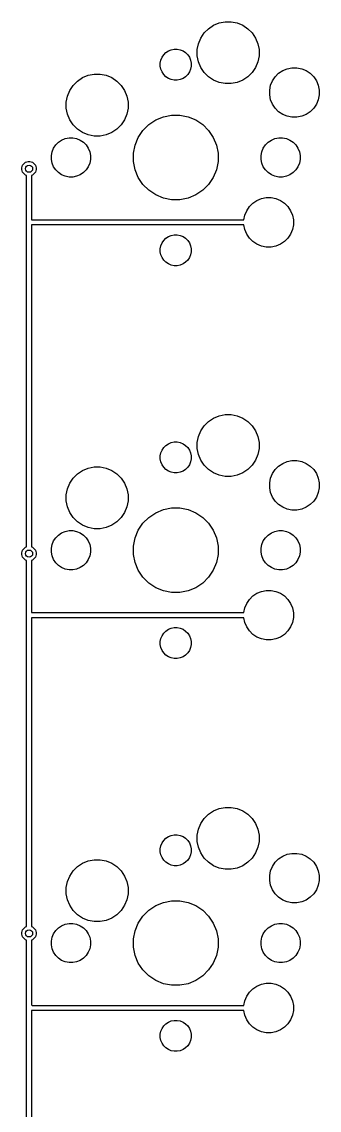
# Model space of a CAD drawing. Extents: x 70 to 347, y -163 to -55.
# Drawn here: x 248.9 to 263.3, y -112.3 to -59.5 of the extents above; entities that cross this region are included whole.
import ezdxf

# ---------------------------------------------------------------- set-up
doc = ezdxf.new("R2010")
doc.units = 0
doc.layers.add('BLACK', color=7, linetype='CONTINUOUS')

msp = doc.modelspace()

# ---------------------------------------------------------------- linework, layer by layer
at = {"layer": 'BLACK', "linetype": 'CONTINUOUS'}
for p, q in [((258.176, -59.7069), (258.449, -59.5938)), ((258.449, -59.5938), (258.739, -59.5362)), ((258.739, -59.5362), (259.034, -59.5362)), ((259.034, -59.5362), (259.324, -59.5938)), ((259.324, -59.5938), (259.597, -59.7069)), ((257.557, -60.3257), (257.721, -60.08)), ((257.721, -60.08), (257.93, -59.8711)), ((257.93, -59.8711), (258.176, -59.7069)), ((259.597, -59.7069), (259.843, -59.8711)), ((259.843, -59.8711), (260.052, -60.08)), ((260.052, -60.08), (260.216, -60.3257)), ((257.387, -60.8885), (257.444, -60.5987)), ((257.444, -60.5987), (257.557, -60.3257)), ((260.216, -60.3257), (260.329, -60.5987)), ((260.329, -60.5987), (260.387, -60.8885)), ((255.682, -61.2609), (255.764, -61.1381)), ((255.764, -61.1381), (255.868, -61.0336)), ((255.868, -61.0336), (255.991, -60.9516)), ((255.991, -60.9516), (256.128, -60.895)), ((256.128, -60.895), (256.273, -60.8662)), ((256.273, -60.8662), (256.42, -60.8662)), ((256.42, -60.8662), (256.565, -60.895)), ((256.565, -60.895), (256.702, -60.9516)), ((256.702, -60.9516), (256.825, -61.0336)), ((256.825, -61.0336), (256.929, -61.1381)), ((256.929, -61.1381), (257.011, -61.2609)), ((257.387, -61.1839), (257.387, -60.8885)), ((257.444, -61.4737), (257.387, -61.1839)), ((260.387, -61.1839), (260.329, -61.4737)), ((260.387, -60.8885), (260.387, -61.1839)), ((255.597, -61.5423), (255.625, -61.3974)), ((255.597, -61.6901), (255.597, -61.5423)), ((255.625, -61.835), (255.597, -61.6901)), ((255.625, -61.3974), (255.682, -61.2609)), ((257.011, -61.2609), (257.068, -61.3974)), ((257.068, -61.3974), (257.097, -61.5423)), ((257.097, -61.6901), (257.068, -61.835)), ((257.097, -61.5423), (257.097, -61.6901)), ((257.557, -61.7467), (257.444, -61.4737)), ((257.721, -61.9924), (257.557, -61.7467)), ((260.216, -61.7467), (260.052, -61.9924)), ((260.329, -61.4737), (260.216, -61.7467)), ((251.58, -62.4111), (251.826, -62.2469)), ((251.826, -62.2469), (252.099, -62.1338)), ((252.099, -62.1338), (252.389, -62.0762)), ((252.389, -62.0762), (252.684, -62.0762)), ((252.684, -62.0762), (252.974, -62.1338)), ((252.974, -62.1338), (253.247, -62.2469)), ((253.247, -62.2469), (253.493, -62.4111)), ((255.682, -61.9715), (255.625, -61.835)), ((255.764, -62.0943), (255.682, -61.9715)), ((255.868, -62.1988), (255.764, -62.0943)), ((255.991, -62.2808), (255.868, -62.1988)), ((256.128, -62.3374), (255.991, -62.2808)), ((256.702, -62.2808), (256.565, -62.3374)), ((256.825, -62.1988), (256.702, -62.2808)), ((256.929, -62.0943), (256.825, -62.1988)), ((257.011, -61.9715), (256.929, -62.0943)), ((257.068, -61.835), (257.011, -61.9715)), ((257.93, -62.2013), (257.721, -61.9924)), ((258.176, -62.3655), (257.93, -62.2013)), ((259.843, -62.2013), (259.597, -62.3655)), ((260.052, -61.9924), (259.843, -62.2013)), ((261.033, -62.3978), (261.164, -62.2013)), ((261.164, -62.2013), (261.332, -62.0341)), ((261.332, -62.0341), (261.528, -61.9028)), ((261.528, -61.9028), (261.747, -61.8123)), ((261.747, -61.8123), (261.978, -61.7662)), ((261.978, -61.7662), (262.215, -61.7662)), ((262.215, -61.7662), (262.447, -61.8123)), ((262.447, -61.8123), (262.665, -61.9028)), ((262.665, -61.9028), (262.862, -62.0341)), ((262.862, -62.0341), (263.029, -62.2013)), ((263.029, -62.2013), (263.16, -62.3978)), ((251.207, -62.8657), (251.371, -62.62)), ((251.371, -62.62), (251.58, -62.4111)), ((253.493, -62.4111), (253.702, -62.62)), ((253.702, -62.62), (253.866, -62.8657)), ((256.273, -62.3662), (256.128, -62.3374)), ((256.42, -62.3662), (256.273, -62.3662)), ((256.565, -62.3374), (256.42, -62.3662)), ((258.449, -62.4786), (258.176, -62.3655)), ((258.739, -62.5362), (258.449, -62.4786)), ((259.034, -62.5362), (258.739, -62.5362)), ((259.324, -62.4786), (259.034, -62.5362)), ((259.597, -62.3655), (259.324, -62.4786)), ((260.897, -62.848), (260.943, -62.6162)), ((260.943, -62.6162), (261.033, -62.3978)), ((263.16, -62.3978), (263.25, -62.6162)), ((263.25, -62.6162), (263.297, -62.848)), ((251.037, -63.4285), (251.094, -63.1387)), ((251.094, -63.1387), (251.207, -62.8657)), ((253.866, -62.8657), (253.979, -63.1387)), ((253.979, -63.1387), (254.037, -63.4285)), ((260.897, -63.0844), (260.897, -62.848)), ((260.943, -63.3162), (260.897, -63.0844)), ((261.033, -63.5346), (260.943, -63.3162)), ((263.25, -63.3162), (263.16, -63.5346)), ((263.297, -63.0844), (263.25, -63.3162)), ((263.297, -62.848), (263.297, -63.0844)), ((251.037, -63.7239), (251.037, -63.4285)), ((251.094, -64.0137), (251.037, -63.7239)), ((254.037, -63.7239), (253.979, -64.0137)), ((254.037, -63.4285), (254.037, -63.7239)), ((261.164, -63.7312), (261.033, -63.5346)), ((261.332, -63.8983), (261.164, -63.7312)), ((263.029, -63.7312), (262.862, -63.8983)), ((263.16, -63.5346), (263.029, -63.7312)), ((251.207, -64.2867), (251.094, -64.0137)), ((251.371, -64.5324), (251.207, -64.2867)), ((253.866, -64.2867), (253.702, -64.5324)), ((253.979, -64.0137), (253.866, -64.2867)), ((255.04, -64.5239), (255.376, -64.2995)), ((255.376, -64.2995), (255.749, -64.145)), ((255.749, -64.145), (256.145, -64.0662)), ((256.145, -64.0662), (256.549, -64.0662)), ((256.549, -64.0662), (256.945, -64.145)), ((256.945, -64.145), (257.318, -64.2995)), ((257.318, -64.2995), (257.653, -64.5239)), ((261.528, -64.0296), (261.332, -63.8983)), ((261.747, -64.1201), (261.528, -64.0296)), ((261.978, -64.1662), (261.747, -64.1201)), ((262.215, -64.1662), (261.978, -64.1662)), ((262.447, -64.1201), (262.215, -64.1662)), ((262.665, -64.0296), (262.447, -64.1201)), ((262.862, -63.8983), (262.665, -64.0296)), ((251.58, -64.7413), (251.371, -64.5324)), ((251.826, -64.9055), (251.58, -64.7413)), ((252.099, -65.0186), (251.826, -64.9055)), ((253.247, -64.9055), (252.974, -65.0186)), ((253.493, -64.7413), (253.247, -64.9055)), ((253.702, -64.5324), (253.493, -64.7413)), ((254.53, -65.1452), (254.754, -64.8094)), ((254.754, -64.8094), (255.04, -64.5239)), ((257.653, -64.5239), (257.939, -64.8094)), ((257.939, -64.8094), (258.163, -65.1452)), ((250.529, -65.5106), (250.661, -65.3783)), ((250.661, -65.3783), (250.817, -65.2743)), ((250.817, -65.2743), (250.989, -65.2027)), ((250.989, -65.2027), (251.173, -65.1662)), ((251.173, -65.1662), (251.36, -65.1662)), ((251.36, -65.1662), (251.544, -65.2027)), ((251.544, -65.2027), (251.717, -65.2743)), ((251.717, -65.2743), (251.872, -65.3783)), ((251.872, -65.3783), (252.005, -65.5106)), ((252.389, -65.0762), (252.099, -65.0186)), ((252.684, -65.0762), (252.389, -65.0762)), ((252.974, -65.0186), (252.684, -65.0762)), ((254.375, -65.5182), (254.53, -65.1452)), ((258.163, -65.1452), (258.318, -65.5182)), ((260.689, -65.5106), (260.821, -65.3783)), ((260.821, -65.3783), (260.977, -65.2743)), ((260.977, -65.2743), (261.149, -65.2027)), ((261.149, -65.2027), (261.333, -65.1662)), ((261.333, -65.1662), (261.52, -65.1662)), ((261.52, -65.1662), (261.704, -65.2027)), ((261.704, -65.2027), (261.877, -65.2743)), ((261.877, -65.2743), (262.032, -65.3783)), ((262.032, -65.3783), (262.165, -65.5106)), ((250.317, -66.0226), (250.353, -65.8391)), ((250.353, -65.8391), (250.425, -65.6662)), ((250.425, -65.6662), (250.529, -65.5106)), ((252.005, -65.5106), (252.108, -65.6662)), ((252.108, -65.6662), (252.18, -65.8391)), ((252.18, -65.8391), (252.217, -66.0226)), ((254.297, -65.9143), (254.375, -65.5182)), ((254.297, -66.3181), (254.297, -65.9143)), ((258.318, -65.5182), (258.397, -65.9143)), ((258.397, -65.9143), (258.397, -66.3181)), ((260.477, -66.0226), (260.513, -65.8391)), ((260.513, -65.8391), (260.585, -65.6662)), ((260.585, -65.6662), (260.689, -65.5106)), ((262.165, -65.5106), (262.268, -65.6662)), ((262.268, -65.6662), (262.34, -65.8391)), ((262.34, -65.8391), (262.377, -66.0226)), ((248.898, -66.5602), (248.924, -66.4965)), ((248.924, -66.4965), (248.963, -66.4392)), ((248.963, -66.4392), (249.011, -66.3904)), ((249.011, -66.3904), (249.069, -66.3521)), ((249.069, -66.3521), (249.133, -66.3258)), ((249.133, -66.3258), (249.2, -66.3123)), ((249.2, -66.3123), (249.269, -66.3123)), ((249.269, -66.3123), (249.337, -66.3258)), ((249.337, -66.3258), (249.4, -66.3521)), ((249.4, -66.3521), (249.458, -66.3904)), ((249.458, -66.3904), (249.506, -66.4392)), ((249.506, -66.4392), (249.545, -66.4965)), ((249.545, -66.4965), (249.571, -66.5602)), ((250.317, -66.2098), (250.317, -66.0226)), ((250.353, -66.3933), (250.317, -66.2098)), ((250.425, -66.5662), (250.353, -66.3933)), ((252.18, -66.3933), (252.108, -66.5662)), ((252.217, -66.2098), (252.18, -66.3933)), ((252.217, -66.0226), (252.217, -66.2098)), ((254.375, -66.7142), (254.297, -66.3181)), ((258.397, -66.3181), (258.318, -66.7142)), ((260.477, -66.2098), (260.477, -66.0226)), ((260.513, -66.3933), (260.477, -66.2098)), ((260.585, -66.5662), (260.513, -66.3933)), ((262.34, -66.3933), (262.268, -66.5662)), ((262.377, -66.2098), (262.34, -66.3933)), ((262.377, -66.0226), (262.377, -66.2098)), ((248.885, -66.6278), (248.898, -66.5602)), ((248.885, -66.6968), (248.885, -66.6278)), ((248.898, -66.7644), (248.885, -66.6968)), ((248.924, -66.8281), (248.898, -66.7644)), ((248.963, -66.8854), (248.924, -66.8281)), ((249.011, -66.9342), (248.963, -66.8854)), ((249.069, -66.9725), (249.011, -66.9342)), ((249.11, -66.9894), (249.069, -66.9725)), ((249.11, -69.2851), (249.11, -66.9894)), ((249.4, -66.9725), (249.36, -66.9894)), ((249.36, -66.9894), (249.36, -69.1412)), ((249.458, -66.9342), (249.4, -66.9725)), ((249.506, -66.8854), (249.458, -66.9342)), ((249.545, -66.8281), (249.506, -66.8854)), ((249.571, -66.7644), (249.545, -66.8281)), ((249.571, -66.5602), (249.585, -66.6278)), ((249.585, -66.6968), (249.571, -66.7644)), ((249.585, -66.6278), (249.585, -66.6968)), ((250.529, -66.7218), (250.425, -66.5662)), ((250.661, -66.8541), (250.529, -66.7218)), ((250.817, -66.9581), (250.661, -66.8541)), ((250.989, -67.0297), (250.817, -66.9581)), ((251.173, -67.0662), (250.989, -67.0297)), ((251.544, -67.0297), (251.36, -67.0662)), ((251.717, -66.9581), (251.544, -67.0297)), ((251.872, -66.8541), (251.717, -66.9581)), ((252.005, -66.7218), (251.872, -66.8541)), ((252.108, -66.5662), (252.005, -66.7218)), ((254.53, -67.0872), (254.375, -66.7142)), ((258.318, -66.7142), (258.163, -67.0872)), ((260.689, -66.7218), (260.585, -66.5662)), ((260.821, -66.8541), (260.689, -66.7218)), ((260.977, -66.9581), (260.821, -66.8541)), ((261.149, -67.0297), (260.977, -66.9581)), ((261.333, -67.0662), (261.149, -67.0297)), ((261.704, -67.0297), (261.52, -67.0662)), ((261.877, -66.9581), (261.704, -67.0297)), ((262.032, -66.8541), (261.877, -66.9581)), ((262.165, -66.7218), (262.032, -66.8541)), ((262.268, -66.5662), (262.165, -66.7218)), ((251.36, -67.0662), (251.173, -67.0662)), ((254.754, -67.423), (254.53, -67.0872)), ((255.04, -67.7085), (254.754, -67.423)), ((257.939, -67.423), (257.653, -67.7085)), ((258.163, -67.0872), (257.939, -67.423)), ((261.52, -67.0662), (261.333, -67.0662)), ((255.376, -67.9329), (255.04, -67.7085)), ((255.749, -68.0874), (255.376, -67.9329)), ((256.145, -68.1662), (255.749, -68.0874)), ((256.945, -68.0874), (256.549, -68.1662)), ((257.318, -67.9329), (256.945, -68.0874)), ((257.653, -67.7085), (257.318, -67.9329)), ((260.497, -68.1123), (260.728, -68.0662)), ((260.728, -68.0662), (260.965, -68.0662)), ((260.965, -68.0662), (261.197, -68.1123)), ((256.549, -68.1662), (256.145, -68.1662)), ((259.783, -68.6978), (259.914, -68.5013)), ((259.914, -68.5013), (260.082, -68.3341)), ((260.082, -68.3341), (260.278, -68.2028)), ((260.278, -68.2028), (260.497, -68.1123)), ((261.197, -68.1123), (261.415, -68.2028)), ((261.415, -68.2028), (261.612, -68.3341)), ((261.612, -68.3341), (261.779, -68.5013)), ((261.779, -68.5013), (261.91, -68.6978)), ((249.36, -69.1412), (259.648, -69.1412)), ((259.648, -69.1412), (259.693, -68.9162)), ((259.693, -68.9162), (259.783, -68.6978)), ((261.91, -68.6978), (262, -68.9162)), ((262, -68.9162), (262.047, -69.148)), ((262.047, -69.148), (262.047, -69.3844)), ((249.109, -69.2912), (249.11, -69.2851)), ((249.11, -69.2973), (249.109, -69.2912)), ((249.11, -69.2974), (249.11, -69.2973)), ((249.11, -69.2973), (249.11, -69.2973)), ((249.11, -85.0042), (249.11, -69.2974)), ((259.648, -69.3912), (249.36, -69.3912)), ((249.36, -69.3912), (249.36, -85.0042)), ((259.693, -69.6162), (259.648, -69.3912)), ((259.783, -69.8346), (259.693, -69.6162)), ((262, -69.6162), (261.91, -69.8346)), ((262.047, -69.3844), (262, -69.6162)), ((255.682, -70.2609), (255.764, -70.1381)), ((255.764, -70.1381), (255.868, -70.0336)), ((255.868, -70.0336), (255.991, -69.9516)), ((255.991, -69.9516), (256.128, -69.895)), ((256.128, -69.895), (256.273, -69.8662)), ((256.273, -69.8662), (256.42, -69.8662)), ((256.42, -69.8662), (256.565, -69.895)), ((256.565, -69.895), (256.702, -69.9516)), ((256.702, -69.9516), (256.825, -70.0336)), ((256.825, -70.0336), (256.929, -70.1381)), ((256.929, -70.1381), (257.011, -70.2609)), ((259.914, -70.0312), (259.783, -69.8346)), ((260.082, -70.1983), (259.914, -70.0312)), ((260.278, -70.3296), (260.082, -70.1983)), ((261.612, -70.1983), (261.415, -70.3296)), ((261.779, -70.0312), (261.612, -70.1983)), ((261.91, -69.8346), (261.779, -70.0312)), ((255.597, -70.5423), (255.625, -70.3974)), ((255.597, -70.6901), (255.597, -70.5423)), ((255.625, -70.835), (255.597, -70.6901)), ((255.625, -70.3974), (255.682, -70.2609)), ((257.011, -70.2609), (257.068, -70.3974)), ((257.068, -70.3974), (257.097, -70.5423)), ((257.097, -70.6901), (257.068, -70.835)), ((257.097, -70.5423), (257.097, -70.6901)), ((260.497, -70.4201), (260.278, -70.3296)), ((260.728, -70.4662), (260.497, -70.4201)), ((260.965, -70.4662), (260.728, -70.4662)), ((261.197, -70.4201), (260.965, -70.4662)), ((261.415, -70.3296), (261.197, -70.4201)), ((255.682, -70.9715), (255.625, -70.835)), ((255.764, -71.0943), (255.682, -70.9715)), ((255.868, -71.1988), (255.764, -71.0943)), ((255.991, -71.2808), (255.868, -71.1988)), ((256.825, -71.1988), (256.702, -71.2808)), ((256.929, -71.0943), (256.825, -71.1988)), ((257.011, -70.9715), (256.929, -71.0943)), ((257.068, -70.835), (257.011, -70.9715)), ((256.128, -71.3374), (255.991, -71.2808)), ((256.273, -71.3662), (256.128, -71.3374)), ((256.42, -71.3662), (256.273, -71.3662)), ((256.565, -71.3374), (256.42, -71.3662)), ((256.702, -71.2808), (256.565, -71.3374)), ((258.176, -78.7569), (258.449, -78.6438)), ((258.449, -78.6438), (258.739, -78.5862)), ((258.739, -78.5862), (259.034, -78.5862)), ((259.034, -78.5862), (259.324, -78.6438)), ((259.324, -78.6438), (259.597, -78.7569)), ((257.557, -79.3757), (257.721, -79.13)), ((257.721, -79.13), (257.93, -78.9211)), ((257.93, -78.9211), (258.176, -78.7569)), ((259.597, -78.7569), (259.843, -78.9211)), ((259.843, -78.9211), (260.052, -79.13)), ((260.052, -79.13), (260.216, -79.3757)), ((257.387, -79.9385), (257.444, -79.6487)), ((257.444, -79.6487), (257.557, -79.3757)), ((260.216, -79.3757), (260.329, -79.6487)), ((260.329, -79.6487), (260.387, -79.9385)), ((255.682, -80.3109), (255.764, -80.1881)), ((255.764, -80.1881), (255.868, -80.0836)), ((255.868, -80.0836), (255.991, -80.0016)), ((255.991, -80.0016), (256.128, -79.945)), ((256.128, -79.945), (256.273, -79.9162)), ((256.273, -79.9162), (256.42, -79.9162)), ((256.42, -79.9162), (256.565, -79.945)), ((256.565, -79.945), (256.702, -80.0016)), ((256.702, -80.0016), (256.825, -80.0836)), ((256.825, -80.0836), (256.929, -80.1881)), ((256.929, -80.1881), (257.011, -80.3109)), ((257.387, -80.2339), (257.387, -79.9385)), ((257.444, -80.5237), (257.387, -80.2339)), ((260.387, -80.2339), (260.329, -80.5237)), ((260.387, -79.9385), (260.387, -80.2339)), ((255.597, -80.5923), (255.625, -80.4474)), ((255.597, -80.7401), (255.597, -80.5923)), ((255.625, -80.885), (255.597, -80.7401)), ((255.625, -80.4474), (255.682, -80.3109)), ((257.011, -80.3109), (257.068, -80.4474)), ((257.068, -80.4474), (257.097, -80.5923)), ((257.097, -80.7401), (257.068, -80.885)), ((257.097, -80.5923), (257.097, -80.7401)), ((257.557, -80.7967), (257.444, -80.5237)), ((260.329, -80.5237), (260.216, -80.7967)), ((251.826, -81.2969), (252.099, -81.1838)), ((252.099, -81.1838), (252.389, -81.1262)), ((252.389, -81.1262), (252.684, -81.1262)), ((252.684, -81.1262), (252.974, -81.1838)), ((252.974, -81.1838), (253.247, -81.2969)), ((255.682, -81.0215), (255.625, -80.885)), ((255.764, -81.1443), (255.682, -81.0215)), ((255.868, -81.2488), (255.764, -81.1443)), ((255.991, -81.3308), (255.868, -81.2488)), ((256.825, -81.2488), (256.702, -81.3308)), ((256.929, -81.1443), (256.825, -81.2488)), ((257.011, -81.0215), (256.929, -81.1443)), ((257.068, -80.885), (257.011, -81.0215)), ((257.721, -81.0424), (257.557, -80.7967)), ((257.93, -81.2513), (257.721, -81.0424)), ((258.176, -81.4155), (257.93, -81.2513)), ((259.843, -81.2513), (259.597, -81.4155)), ((260.052, -81.0424), (259.843, -81.2513)), ((260.216, -80.7967), (260.052, -81.0424)), ((261.033, -81.4478), (261.164, -81.2512)), ((261.164, -81.2512), (261.332, -81.0841)), ((261.332, -81.0841), (261.528, -80.9528)), ((261.528, -80.9528), (261.747, -80.8623)), ((261.747, -80.8623), (261.978, -80.8162)), ((261.978, -80.8162), (262.215, -80.8162)), ((262.215, -80.8162), (262.447, -80.8623)), ((262.447, -80.8623), (262.665, -80.9528)), ((262.665, -80.9528), (262.862, -81.0841)), ((262.862, -81.0841), (263.029, -81.2512)), ((263.029, -81.2512), (263.16, -81.4478)), ((251.207, -81.9157), (251.371, -81.67)), ((251.371, -81.67), (251.58, -81.4611)), ((251.58, -81.4611), (251.826, -81.2969)), ((253.247, -81.2969), (253.493, -81.4611)), ((253.493, -81.4611), (253.702, -81.67)), ((253.702, -81.67), (253.866, -81.9157)), ((256.128, -81.3874), (255.991, -81.3308)), ((256.273, -81.4162), (256.128, -81.3874)), ((256.42, -81.4162), (256.273, -81.4162)), ((256.565, -81.3874), (256.42, -81.4162)), ((256.702, -81.3308), (256.565, -81.3874)), ((258.449, -81.5286), (258.176, -81.4155)), ((258.739, -81.5862), (258.449, -81.5286)), ((259.034, -81.5862), (258.739, -81.5862)), ((259.324, -81.5286), (259.034, -81.5862)), ((259.597, -81.4155), (259.324, -81.5286)), ((260.897, -81.898), (260.943, -81.6662)), ((260.943, -81.6662), (261.033, -81.4478)), ((263.16, -81.4478), (263.25, -81.6662)), ((263.25, -81.6662), (263.297, -81.898)), ((251.037, -82.4785), (251.094, -82.1887)), ((251.094, -82.1887), (251.207, -81.9157)), ((253.866, -81.9157), (253.979, -82.1887)), ((253.979, -82.1887), (254.037, -82.4785)), ((260.897, -82.1344), (260.897, -81.898)), ((260.943, -82.3662), (260.897, -82.1344)), ((263.297, -82.1344), (263.25, -82.3662)), ((263.297, -81.898), (263.297, -82.1344)), ((251.037, -82.7739), (251.037, -82.4785)), ((251.094, -83.0637), (251.037, -82.7739)), ((254.037, -82.7739), (253.979, -83.0637)), ((254.037, -82.4785), (254.037, -82.7739)), ((261.033, -82.5846), (260.943, -82.3662)), ((261.164, -82.7812), (261.033, -82.5846)), ((261.332, -82.9483), (261.164, -82.7812)), ((263.029, -82.7812), (262.862, -82.9483)), ((263.16, -82.5846), (263.029, -82.7812)), ((263.25, -82.3662), (263.16, -82.5846)), ((251.207, -83.3367), (251.094, -83.0637)), ((251.371, -83.5824), (251.207, -83.3367)), ((253.866, -83.3367), (253.702, -83.5824)), ((253.979, -83.0637), (253.866, -83.3367)), ((255.04, -83.5739), (255.376, -83.3495)), ((255.376, -83.3495), (255.749, -83.195)), ((255.749, -83.195), (256.145, -83.1162)), ((256.145, -83.1162), (256.549, -83.1162)), ((256.549, -83.1162), (256.945, -83.195)), ((256.945, -83.195), (257.318, -83.3495)), ((257.318, -83.3495), (257.653, -83.5739)), ((261.528, -83.0796), (261.332, -82.9483)), ((261.747, -83.1701), (261.528, -83.0796)), ((261.978, -83.2162), (261.747, -83.1701)), ((262.215, -83.2162), (261.978, -83.2162)), ((262.447, -83.1701), (262.215, -83.2162)), ((262.665, -83.0796), (262.447, -83.1701)), ((262.862, -82.9483), (262.665, -83.0796)), ((251.58, -83.7913), (251.371, -83.5824)), ((251.826, -83.9555), (251.58, -83.7913)), ((253.493, -83.7913), (253.247, -83.9555)), ((253.702, -83.5824), (253.493, -83.7913)), ((254.53, -84.1952), (254.754, -83.8594)), ((254.754, -83.8594), (255.04, -83.5739)), ((257.653, -83.5739), (257.939, -83.8594)), ((257.939, -83.8594), (258.163, -84.1952)), ((250.529, -84.5606), (250.661, -84.4283)), ((250.661, -84.4283), (250.817, -84.3243)), ((250.817, -84.3243), (250.989, -84.2527)), ((250.989, -84.2527), (251.173, -84.2162)), ((251.173, -84.2162), (251.36, -84.2162)), ((251.36, -84.2162), (251.544, -84.2527)), ((251.544, -84.2527), (251.717, -84.3243)), ((251.717, -84.3243), (251.872, -84.4283)), ((252.099, -84.0686), (251.826, -83.9555)), ((251.872, -84.4283), (252.005, -84.5606)), ((252.389, -84.1262), (252.099, -84.0686)), ((252.684, -84.1262), (252.389, -84.1262)), ((252.974, -84.0686), (252.684, -84.1262)), ((253.247, -83.9555), (252.974, -84.0686)), ((254.375, -84.5682), (254.53, -84.1952)), ((258.163, -84.1952), (258.318, -84.5682)), ((260.689, -84.5606), (260.821, -84.4283)), ((260.821, -84.4283), (260.977, -84.3243)), ((260.977, -84.3243), (261.149, -84.2527)), ((261.149, -84.2527), (261.333, -84.2162)), ((261.333, -84.2162), (261.52, -84.2162)), ((261.52, -84.2162), (261.704, -84.2527)), ((261.704, -84.2527), (261.877, -84.3243)), ((261.877, -84.3243), (262.032, -84.4283)), ((262.032, -84.4283), (262.165, -84.5606)), ((250.317, -85.0726), (250.353, -84.8891)), ((250.353, -84.8891), (250.425, -84.7162)), ((250.425, -84.7162), (250.529, -84.5606)), ((252.005, -84.5606), (252.108, -84.7162)), ((252.108, -84.7162), (252.18, -84.8891)), ((252.18, -84.8891), (252.217, -85.0726)), ((254.297, -84.9643), (254.375, -84.5682)), ((254.297, -85.3681), (254.297, -84.9643)), ((258.318, -84.5682), (258.397, -84.9643)), ((258.397, -84.9643), (258.397, -85.3681)), ((260.477, -85.0726), (260.513, -84.8891)), ((260.513, -84.8891), (260.585, -84.7162)), ((260.585, -84.7162), (260.689, -84.5606)), ((262.165, -84.5606), (262.268, -84.7162)), ((262.268, -84.7162), (262.34, -84.8891)), ((262.34, -84.8891), (262.377, -85.0726)), ((248.885, -85.2968), (248.898, -85.2292)), ((248.885, -85.3658), (248.885, -85.2968)), ((248.898, -85.4334), (248.885, -85.3658)), ((248.898, -85.2292), (248.924, -85.1655)), ((248.924, -85.4971), (248.898, -85.4334)), ((248.924, -85.1655), (248.963, -85.1082)), ((248.963, -85.5544), (248.924, -85.4971)), ((248.963, -85.1082), (249.011, -85.0594)), ((249.011, -85.0594), (249.069, -85.0211)), ((249.069, -85.0211), (249.11, -85.0042)), ((249.36, -85.0042), (249.4, -85.0211)), ((249.4, -85.0211), (249.458, -85.0594)), ((249.458, -85.0594), (249.506, -85.1082)), ((249.506, -85.1082), (249.545, -85.1655)), ((249.545, -85.4971), (249.506, -85.5544)), ((249.545, -85.1655), (249.571, -85.2292)), ((249.571, -85.4334), (249.545, -85.4971)), ((249.571, -85.2292), (249.585, -85.2968)), ((249.585, -85.3658), (249.571, -85.4334)), ((249.585, -85.2968), (249.585, -85.3658)), ((250.317, -85.2598), (250.317, -85.0726)), ((250.353, -85.4433), (250.317, -85.2598)), ((250.425, -85.6162), (250.353, -85.4433)), ((252.18, -85.4433), (252.108, -85.6162)), ((252.217, -85.2598), (252.18, -85.4433)), ((252.217, -85.0726), (252.217, -85.2598)), ((254.375, -85.7642), (254.297, -85.3681)), ((258.397, -85.3681), (258.318, -85.7642)), ((260.477, -85.2598), (260.477, -85.0726)), ((260.513, -85.4433), (260.477, -85.2598)), ((260.585, -85.6162), (260.513, -85.4433)), ((262.34, -85.4433), (262.268, -85.6162)), ((262.377, -85.2598), (262.34, -85.4433)), ((262.377, -85.0726), (262.377, -85.2598)), ((249.011, -85.6032), (248.963, -85.5544)), ((249.069, -85.6415), (249.011, -85.6032)), ((249.11, -85.6584), (249.069, -85.6415)), ((249.11, -88.3096), (249.11, -85.6584)), ((249.4, -85.6415), (249.36, -85.6584)), ((249.36, -85.6584), (249.36, -88.1912)), ((249.458, -85.6032), (249.4, -85.6415)), ((249.506, -85.5544), (249.458, -85.6032)), ((250.529, -85.7718), (250.425, -85.6162)), ((250.661, -85.9041), (250.529, -85.7718)), ((250.817, -86.0081), (250.661, -85.9041)), ((250.989, -86.0797), (250.817, -86.0081)), ((251.717, -86.0081), (251.544, -86.0797)), ((251.872, -85.9041), (251.717, -86.0081)), ((252.005, -85.7718), (251.872, -85.9041)), ((252.108, -85.6162), (252.005, -85.7718)), ((254.53, -86.1372), (254.375, -85.7642)), ((258.318, -85.7642), (258.163, -86.1372)), ((260.689, -85.7718), (260.585, -85.6162)), ((260.821, -85.9041), (260.689, -85.7718)), ((260.977, -86.0081), (260.821, -85.9041)), ((261.149, -86.0797), (260.977, -86.0081)), ((261.877, -86.0081), (261.704, -86.0797)), ((262.032, -85.9041), (261.877, -86.0081)), ((262.165, -85.7718), (262.032, -85.9041)), ((262.268, -85.6162), (262.165, -85.7718)), ((251.173, -86.1162), (250.989, -86.0797)), ((251.36, -86.1162), (251.173, -86.1162)), ((251.544, -86.0797), (251.36, -86.1162)), ((254.754, -86.473), (254.53, -86.1372)), ((255.04, -86.7585), (254.754, -86.473)), ((257.939, -86.473), (257.653, -86.7585)), ((258.163, -86.1372), (257.939, -86.473)), ((261.333, -86.1162), (261.149, -86.0797)), ((261.52, -86.1162), (261.333, -86.1162)), ((261.704, -86.0797), (261.52, -86.1162)), ((255.376, -86.9829), (255.04, -86.7585)), ((255.749, -87.1374), (255.376, -86.9829)), ((257.318, -86.9829), (256.945, -87.1374)), ((257.653, -86.7585), (257.318, -86.9829)), ((256.145, -87.2162), (255.749, -87.1374)), ((256.549, -87.2162), (256.145, -87.2162)), ((256.945, -87.1374), (256.549, -87.2162)), ((259.783, -87.7478), (259.914, -87.5512)), ((259.914, -87.5512), (260.082, -87.3841)), ((260.082, -87.3841), (260.278, -87.2528)), ((260.278, -87.2528), (260.497, -87.1623)), ((260.497, -87.1623), (260.728, -87.1162)), ((260.728, -87.1162), (260.965, -87.1162)), ((260.965, -87.1162), (261.197, -87.1623)), ((261.197, -87.1623), (261.415, -87.2528)), ((261.415, -87.2528), (261.612, -87.3841)), ((261.612, -87.3841), (261.779, -87.5512)), ((261.779, -87.5512), (261.91, -87.7478)), ((259.648, -88.1912), (259.693, -87.9662)), ((259.693, -87.9662), (259.783, -87.7478)), ((261.91, -87.7478), (262, -87.9662)), ((262, -87.9662), (262.047, -88.198)), ((249.109, -88.3157), (249.11, -88.3096)), ((249.11, -88.3218), (249.109, -88.3157)), ((249.11, -103.419), (249.11, -88.3218)), ((249.11, -88.3218), (249.11, -88.3218)), ((249.11, -88.3218), (249.11, -88.3218)), ((249.36, -88.1912), (259.648, -88.1912)), ((259.648, -88.4412), (249.36, -88.4412)), ((249.36, -88.4412), (249.36, -103.419)), ((259.693, -88.6662), (259.648, -88.4412)), ((259.783, -88.8846), (259.693, -88.6662)), ((262, -88.6662), (261.91, -88.8846)), ((262.047, -88.4344), (262, -88.6662)), ((262.047, -88.198), (262.047, -88.4344)), ((255.682, -89.3109), (255.764, -89.1881)), ((255.764, -89.1881), (255.868, -89.0836)), ((255.868, -89.0836), (255.991, -89.0016)), ((255.991, -89.0016), (256.128, -88.945)), ((256.128, -88.945), (256.273, -88.9162)), ((256.273, -88.9162), (256.42, -88.9162)), ((256.42, -88.9162), (256.565, -88.945)), ((256.565, -88.945), (256.702, -89.0016)), ((256.702, -89.0016), (256.825, -89.0836)), ((256.825, -89.0836), (256.929, -89.1881)), ((256.929, -89.1881), (257.011, -89.3109)), ((259.914, -89.0812), (259.783, -88.8846)), ((260.082, -89.2483), (259.914, -89.0812)), ((261.779, -89.0812), (261.612, -89.2483)), ((261.91, -88.8846), (261.779, -89.0812)), ((255.597, -89.5923), (255.625, -89.4474)), ((255.597, -89.7401), (255.597, -89.5923)), ((255.625, -89.885), (255.597, -89.7401)), ((255.625, -89.4474), (255.682, -89.3109)), ((257.011, -89.3109), (257.068, -89.4474)), ((257.068, -89.4474), (257.097, -89.5923)), ((257.097, -89.7401), (257.068, -89.885)), ((257.097, -89.5923), (257.097, -89.7401)), ((260.278, -89.3796), (260.082, -89.2483)), ((260.497, -89.4701), (260.278, -89.3796)), ((260.728, -89.5162), (260.497, -89.4701)), ((260.965, -89.5162), (260.728, -89.5162)), ((261.197, -89.4701), (260.965, -89.5162)), ((261.415, -89.3796), (261.197, -89.4701)), ((261.612, -89.2483), (261.415, -89.3796)), ((255.682, -90.0215), (255.625, -89.885)), ((255.764, -90.1443), (255.682, -90.0215)), ((255.868, -90.2488), (255.764, -90.1443)), ((255.991, -90.3308), (255.868, -90.2488)), ((256.825, -90.2488), (256.702, -90.3308)), ((256.929, -90.1443), (256.825, -90.2488)), ((257.011, -90.0215), (256.929, -90.1443)), ((257.068, -89.885), (257.011, -90.0215)), ((256.128, -90.3874), (255.991, -90.3308)), ((256.273, -90.4162), (256.128, -90.3874)), ((256.42, -90.4162), (256.273, -90.4162)), ((256.565, -90.3874), (256.42, -90.4162)), ((256.702, -90.3308), (256.565, -90.3874)), ((258.449, -97.6938), (258.739, -97.6362)), ((258.739, -97.6362), (259.034, -97.6362)), ((259.034, -97.6362), (259.324, -97.6938)), ((257.557, -98.4257), (257.721, -98.18)), ((257.721, -98.18), (257.93, -97.9711)), ((257.93, -97.9711), (258.176, -97.8069)), ((258.176, -97.8069), (258.449, -97.6938)), ((259.324, -97.6938), (259.597, -97.8069)), ((259.597, -97.8069), (259.843, -97.9711)), ((259.843, -97.9711), (260.052, -98.18)), ((260.052, -98.18), (260.216, -98.4257)), ((257.387, -98.9885), (257.444, -98.6987)), ((257.444, -98.6987), (257.557, -98.4257)), ((260.216, -98.4257), (260.329, -98.6987)), ((260.329, -98.6987), (260.387, -98.9885)), ((255.682, -99.3609), (255.764, -99.2381)), ((255.764, -99.2381), (255.868, -99.1336)), ((255.868, -99.1336), (255.991, -99.0516)), ((255.991, -99.0516), (256.128, -98.995)), ((256.128, -98.995), (256.273, -98.9662)), ((256.273, -98.9662), (256.42, -98.9662)), ((256.42, -98.9662), (256.565, -98.995)), ((256.565, -98.995), (256.702, -99.0516)), ((256.702, -99.0516), (256.825, -99.1336)), ((256.825, -99.1336), (256.929, -99.2381)), ((256.929, -99.2381), (257.011, -99.3609)), ((257.387, -99.2839), (257.387, -98.9885)), ((260.387, -98.9885), (260.387, -99.2839)), ((255.597, -99.6423), (255.625, -99.4974)), ((255.597, -99.7901), (255.597, -99.6423)), ((255.625, -99.4974), (255.682, -99.3609)), ((257.011, -99.3609), (257.068, -99.4974)), ((257.068, -99.4974), (257.097, -99.6423)), ((257.097, -99.6423), (257.097, -99.7901)), ((257.444, -99.5737), (257.387, -99.2839)), ((257.557, -99.8467), (257.444, -99.5737)), ((260.329, -99.5737), (260.216, -99.8467)), ((260.387, -99.2839), (260.329, -99.5737)), ((251.826, -100.347), (252.099, -100.234)), ((252.099, -100.234), (252.389, -100.176)), ((252.389, -100.176), (252.684, -100.176)), ((252.684, -100.176), (252.974, -100.234)), ((252.974, -100.234), (253.247, -100.347)), ((255.625, -99.935), (255.597, -99.7901)), ((255.682, -100.071), (255.625, -99.935)), ((255.764, -100.194), (255.682, -100.071)), ((255.868, -100.299), (255.764, -100.194)), ((256.929, -100.194), (256.825, -100.299)), ((257.011, -100.071), (256.929, -100.194)), ((257.068, -99.935), (257.011, -100.071)), ((257.097, -99.7901), (257.068, -99.935)), ((257.721, -100.092), (257.557, -99.8467)), ((257.93, -100.301), (257.721, -100.092)), ((260.052, -100.092), (259.843, -100.301)), ((260.216, -99.8467), (260.052, -100.092)), ((261.164, -100.301), (261.332, -100.134)), ((261.332, -100.134), (261.528, -100.003)), ((261.528, -100.003), (261.747, -99.9123)), ((261.747, -99.9123), (261.978, -99.8662)), ((261.978, -99.8662), (262.215, -99.8662)), ((262.215, -99.8662), (262.447, -99.9123)), ((262.447, -99.9123), (262.665, -100.003)), ((262.665, -100.003), (262.862, -100.134)), ((262.862, -100.134), (263.029, -100.301)), ((251.207, -100.966), (251.371, -100.72)), ((251.371, -100.72), (251.58, -100.511)), ((251.58, -100.511), (251.826, -100.347)), ((253.247, -100.347), (253.493, -100.511)), ((253.493, -100.511), (253.702, -100.72)), ((253.702, -100.72), (253.866, -100.966)), ((255.991, -100.381), (255.868, -100.299)), ((256.128, -100.437), (255.991, -100.381)), ((256.273, -100.466), (256.128, -100.437)), ((256.42, -100.466), (256.273, -100.466)), ((256.565, -100.437), (256.42, -100.466)), ((256.702, -100.381), (256.565, -100.437)), ((256.825, -100.299), (256.702, -100.381)), ((258.176, -100.465), (257.93, -100.301)), ((258.449, -100.579), (258.176, -100.465)), ((258.739, -100.636), (258.449, -100.579)), ((259.034, -100.636), (258.739, -100.636)), ((259.324, -100.579), (259.034, -100.636)), ((259.597, -100.465), (259.324, -100.579)), ((259.843, -100.301), (259.597, -100.465)), ((260.897, -100.948), (260.943, -100.716)), ((260.943, -100.716), (261.033, -100.498)), ((261.033, -100.498), (261.164, -100.301)), ((263.029, -100.301), (263.16, -100.498)), ((263.16, -100.498), (263.25, -100.716)), ((263.25, -100.716), (263.297, -100.948)), ((251.037, -101.528), (251.094, -101.239)), ((251.094, -101.239), (251.207, -100.966)), ((253.866, -100.966), (253.979, -101.239)), ((253.979, -101.239), (254.037, -101.528)), ((260.897, -101.184), (260.897, -100.948)), ((260.943, -101.416), (260.897, -101.184)), ((263.297, -101.184), (263.25, -101.416)), ((263.297, -100.948), (263.297, -101.184)), ((251.037, -101.824), (251.037, -101.528)), ((251.094, -102.114), (251.037, -101.824)), ((254.037, -101.824), (253.979, -102.114)), ((254.037, -101.528), (254.037, -101.824)), ((261.033, -101.635), (260.943, -101.416)), ((261.164, -101.831), (261.033, -101.635)), ((261.332, -101.998), (261.164, -101.831)), ((263.029, -101.831), (262.862, -101.998)), ((263.16, -101.635), (263.029, -101.831)), ((263.25, -101.416), (263.16, -101.635)), ((251.207, -102.387), (251.094, -102.114)), ((251.371, -102.632), (251.207, -102.387)), ((253.866, -102.387), (253.702, -102.632)), ((253.979, -102.114), (253.866, -102.387)), ((255.04, -102.624), (255.376, -102.4)), ((255.376, -102.4), (255.749, -102.245)), ((255.749, -102.245), (256.145, -102.166)), ((256.145, -102.166), (256.548, -102.166)), ((256.548, -102.166), (256.945, -102.245)), ((256.945, -102.245), (257.318, -102.4)), ((257.318, -102.4), (257.653, -102.624)), ((261.528, -102.13), (261.332, -101.998)), ((261.747, -102.22), (261.528, -102.13)), ((261.978, -102.266), (261.747, -102.22)), ((262.215, -102.266), (261.978, -102.266)), ((262.447, -102.22), (262.215, -102.266)), ((262.665, -102.13), (262.447, -102.22)), ((262.862, -101.998), (262.665, -102.13)), ((251.58, -102.841), (251.371, -102.632)), ((251.826, -103.005), (251.58, -102.841)), ((253.493, -102.841), (253.247, -103.005)), ((253.702, -102.632), (253.493, -102.841)), ((254.53, -103.245), (254.754, -102.909)), ((254.754, -102.909), (255.04, -102.624)), ((257.653, -102.624), (257.939, -102.909)), ((257.939, -102.909), (258.163, -103.245)), ((249.011, -103.474), (249.069, -103.436)), ((249.069, -103.436), (249.11, -103.419)), ((249.36, -103.419), (249.4, -103.436)), ((249.4, -103.436), (249.458, -103.474)), ((250.661, -103.478), (250.817, -103.374)), ((250.817, -103.374), (250.989, -103.303)), ((250.989, -103.303), (251.173, -103.266)), ((251.173, -103.266), (251.36, -103.266)), ((251.36, -103.266), (251.544, -103.303)), ((251.544, -103.303), (251.717, -103.374)), ((251.717, -103.374), (251.872, -103.478)), ((252.099, -103.119), (251.826, -103.005)), ((252.389, -103.176), (252.099, -103.119)), ((252.684, -103.176), (252.389, -103.176)), ((252.974, -103.119), (252.684, -103.176)), ((253.247, -103.005), (252.974, -103.119)), ((254.375, -103.618), (254.53, -103.245)), ((258.163, -103.245), (258.318, -103.618)), ((260.821, -103.478), (260.977, -103.374)), ((260.977, -103.374), (261.149, -103.303)), ((261.149, -103.303), (261.333, -103.266)), ((261.333, -103.266), (261.52, -103.266)), ((261.52, -103.266), (261.704, -103.303)), ((261.704, -103.303), (261.877, -103.374)), ((261.877, -103.374), (262.032, -103.478)), ((248.885, -103.712), (248.898, -103.644)), ((248.885, -103.781), (248.885, -103.712)), ((248.898, -103.848), (248.885, -103.781)), ((248.898, -103.644), (248.924, -103.581)), ((248.924, -103.912), (248.898, -103.848)), ((248.924, -103.581), (248.963, -103.523)), ((248.963, -103.969), (248.924, -103.912)), ((248.963, -103.523), (249.011, -103.474)), ((249.011, -104.018), (248.963, -103.969)), ((249.458, -103.474), (249.506, -103.523)), ((249.506, -103.969), (249.458, -104.018)), ((249.506, -103.523), (249.545, -103.581)), ((249.545, -103.912), (249.506, -103.969)), ((249.545, -103.581), (249.571, -103.644)), ((249.571, -103.848), (249.545, -103.912)), ((249.571, -103.644), (249.585, -103.712)), ((249.585, -103.781), (249.571, -103.848)), ((249.585, -103.712), (249.585, -103.781)), ((250.317, -104.123), (250.353, -103.939)), ((250.353, -103.939), (250.425, -103.766)), ((250.425, -103.766), (250.529, -103.611)), ((250.529, -103.611), (250.661, -103.478)), ((251.872, -103.478), (252.005, -103.611)), ((252.005, -103.611), (252.108, -103.766)), ((252.108, -103.766), (252.18, -103.939)), ((252.18, -103.939), (252.217, -104.123)), ((254.297, -104.014), (254.375, -103.618)), ((258.318, -103.618), (258.397, -104.014)), ((260.477, -104.123), (260.513, -103.939)), ((260.513, -103.939), (260.585, -103.766)), ((260.585, -103.766), (260.689, -103.611)), ((260.689, -103.611), (260.821, -103.478)), ((262.032, -103.478), (262.165, -103.611)), ((262.165, -103.611), (262.268, -103.766)), ((262.268, -103.766), (262.34, -103.939)), ((262.34, -103.939), (262.377, -104.123)), ((249.069, -104.056), (249.011, -104.018)), ((249.11, -104.073), (249.069, -104.056)), ((249.11, -107.258), (249.11, -104.073)), ((249.4, -104.056), (249.36, -104.073)), ((249.36, -104.073), (249.36, -107.212)), ((249.458, -104.018), (249.4, -104.056)), ((250.317, -104.31), (250.317, -104.123)), ((250.353, -104.493), (250.317, -104.31)), ((250.425, -104.666), (250.353, -104.493)), ((252.18, -104.493), (252.108, -104.666)), ((252.217, -104.31), (252.18, -104.493)), ((252.217, -104.123), (252.217, -104.31)), ((254.297, -104.418), (254.297, -104.014)), ((254.375, -104.814), (254.297, -104.418)), ((258.397, -104.418), (258.318, -104.814)), ((258.397, -104.014), (258.397, -104.418)), ((260.477, -104.31), (260.477, -104.123)), ((260.513, -104.493), (260.477, -104.31)), ((260.585, -104.666), (260.513, -104.493)), ((262.34, -104.493), (262.268, -104.666)), ((262.377, -104.31), (262.34, -104.493)), ((262.377, -104.123), (262.377, -104.31)), ((250.529, -104.822), (250.425, -104.666)), ((250.661, -104.954), (250.529, -104.822)), ((250.817, -105.058), (250.661, -104.954)), ((251.872, -104.954), (251.717, -105.058)), ((252.005, -104.822), (251.872, -104.954)), ((252.108, -104.666), (252.005, -104.822)), ((254.53, -105.187), (254.375, -104.814)), ((258.318, -104.814), (258.163, -105.187)), ((260.689, -104.822), (260.585, -104.666)), ((260.821, -104.954), (260.689, -104.822)), ((260.977, -105.058), (260.821, -104.954)), ((262.032, -104.954), (261.877, -105.058)), ((262.165, -104.822), (262.032, -104.954)), ((262.268, -104.666), (262.165, -104.822)), ((250.989, -105.13), (250.817, -105.058)), ((251.173, -105.166), (250.989, -105.13)), ((251.36, -105.166), (251.173, -105.166)), ((251.544, -105.13), (251.36, -105.166)), ((251.717, -105.058), (251.544, -105.13)), ((254.754, -105.523), (254.53, -105.187)), ((255.04, -105.809), (254.754, -105.523)), ((257.939, -105.523), (257.653, -105.809)), ((258.163, -105.187), (257.939, -105.523)), ((261.149, -105.13), (260.977, -105.058)), ((261.333, -105.166), (261.149, -105.13)), ((261.52, -105.166), (261.333, -105.166)), ((261.704, -105.13), (261.52, -105.166)), ((261.877, -105.058), (261.704, -105.13)), ((255.376, -106.033), (255.04, -105.809)), ((255.749, -106.187), (255.376, -106.033)), ((257.318, -106.033), (256.945, -106.187)), ((257.653, -105.809), (257.318, -106.033)), ((256.145, -106.266), (255.749, -106.187)), ((256.548, -106.266), (256.145, -106.266)), ((256.945, -106.187), (256.548, -106.266)), ((259.783, -106.798), (259.914, -106.601)), ((259.914, -106.601), (260.082, -106.434)), ((260.082, -106.434), (260.278, -106.303)), ((260.278, -106.303), (260.497, -106.212)), ((260.497, -106.212), (260.728, -106.166)), ((260.728, -106.166), (260.965, -106.166)), ((260.965, -106.166), (261.197, -106.212)), ((261.197, -106.212), (261.415, -106.303)), ((261.415, -106.303), (261.612, -106.434)), ((261.612, -106.434), (261.779, -106.601)), ((261.779, -106.601), (261.91, -106.798)), ((259.648, -107.241), (259.693, -107.016)), ((259.693, -107.016), (259.783, -106.798)), ((261.91, -106.798), (262, -107.016)), ((262, -107.016), (262.047, -107.248)), ((249.109, -107.264), (249.11, -107.258)), ((249.11, -107.27), (249.109, -107.264)), ((249.11, -122.85), (249.11, -107.27)), ((249.11, -107.27), (249.11, -107.27)), ((249.11, -107.27), (249.11, -107.27)), ((249.36, -107.212), (249.388, -107.241)), ((259.648, -107.491), (249.36, -107.491)), ((249.36, -107.491), (249.36, -122.85)), ((249.388, -107.241), (259.648, -107.241)), ((259.693, -107.716), (259.648, -107.491)), ((262.047, -107.484), (262, -107.716)), ((262.047, -107.248), (262.047, -107.484)), ((255.764, -108.238), (255.868, -108.134)), ((255.868, -108.134), (255.991, -108.052)), ((255.991, -108.052), (256.128, -107.995)), ((256.128, -107.995), (256.273, -107.966)), ((256.273, -107.966), (256.42, -107.966)), ((256.42, -107.966), (256.565, -107.995)), ((256.565, -107.995), (256.702, -108.052)), ((256.702, -108.052), (256.825, -108.134)), ((256.825, -108.134), (256.929, -108.238)), ((259.783, -107.935), (259.693, -107.716)), ((259.914, -108.131), (259.783, -107.935)), ((260.082, -108.298), (259.914, -108.131)), ((261.779, -108.131), (261.612, -108.298)), ((261.91, -107.935), (261.779, -108.131)), ((262, -107.716), (261.91, -107.935)), ((255.597, -108.642), (255.625, -108.497)), ((255.597, -108.79), (255.597, -108.642)), ((255.625, -108.497), (255.682, -108.361)), ((255.682, -108.361), (255.764, -108.238)), ((256.929, -108.238), (257.011, -108.361)), ((257.011, -108.361), (257.068, -108.497)), ((257.068, -108.497), (257.097, -108.642)), ((257.097, -108.642), (257.097, -108.79)), ((260.278, -108.43), (260.082, -108.298)), ((260.497, -108.52), (260.278, -108.43)), ((260.728, -108.566), (260.497, -108.52)), ((260.965, -108.566), (260.728, -108.566)), ((261.197, -108.52), (260.965, -108.566)), ((261.415, -108.43), (261.197, -108.52)), ((261.612, -108.298), (261.415, -108.43)), ((255.625, -108.935), (255.597, -108.79)), ((255.682, -109.071), (255.625, -108.935)), ((255.764, -109.194), (255.682, -109.071)), ((255.868, -109.299), (255.764, -109.194)), ((256.929, -109.194), (256.825, -109.299)), ((257.011, -109.071), (256.929, -109.194)), ((257.068, -108.935), (257.011, -109.071)), ((257.097, -108.79), (257.068, -108.935)), ((255.991, -109.381), (255.868, -109.299)), ((256.128, -109.437), (255.991, -109.381)), ((256.273, -109.466), (256.128, -109.437)), ((256.42, -109.466), (256.273, -109.466)), ((256.565, -109.437), (256.42, -109.466)), ((256.702, -109.381), (256.565, -109.437)), ((256.825, -109.299), (256.702, -109.381))]:
    msp.add_line(p, q, dxfattribs=at)
at = {"layer": 'BLACK'}
for centre in [(249.235, -66.6623), (249.235, -85.3313), (249.235, -103.746)]:
    msp.add_circle(centre, 0.175, dxfattribs=at)

doc.saveas('drawing.dxf')
